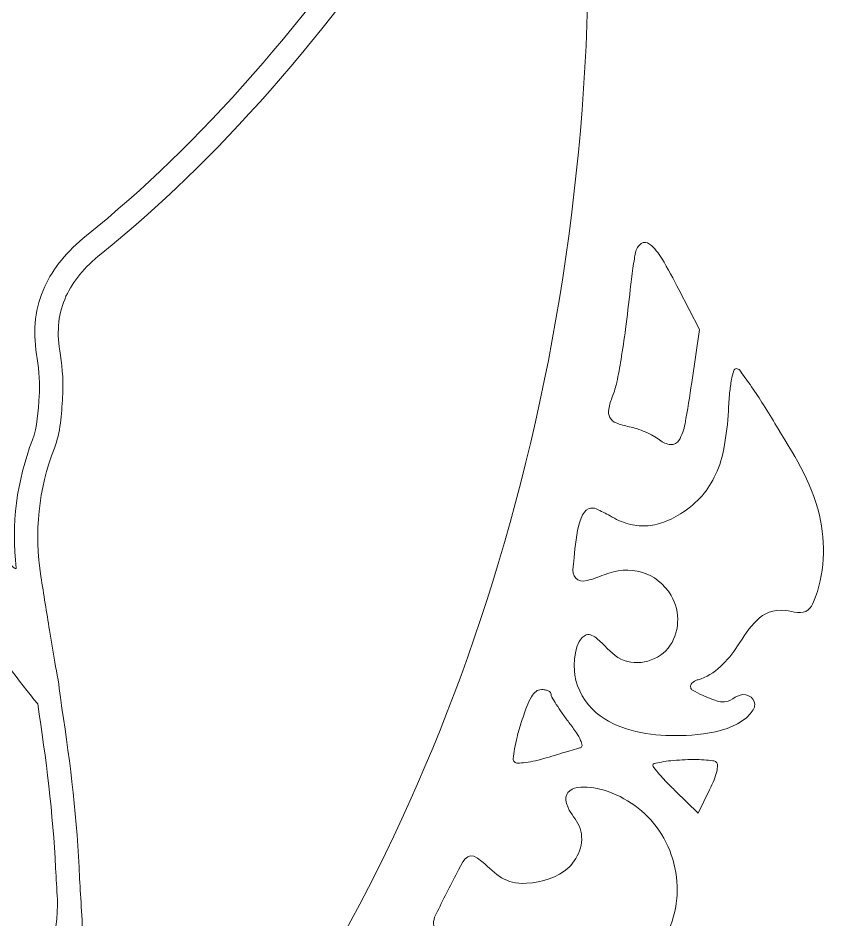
# Model space of a CAD drawing. Header units: millimetres. Extents: x 946 to 1411, y -1945 to 60.
# Drawn here: x 1267.4 to 1371, y -371.4 to -255.8 of the extents above; entities that cross this region are included whole.
import ezdxf

# ---------------------------------------------------------------- set-up
doc = ezdxf.new("R2010")
doc.units = ezdxf.units.MM
doc.header["$MEASUREMENT"] = 0
doc.layers.add('Layer 2', color=7, linetype='Continuous')

msp = doc.modelspace()

# ---------------------------------------------------------------- linework, layer by layer
at = {"layer": 'Layer 2', "lineweight": 0}
for points, knots in [([(1269.8, -298.95), (1270.02, -300.34), (1270.26, -302.15), (1270.16, -303.88), (1270.16, -303.88), (1270.14, -304.22), (1270.14, -304.22), (1270.02, -306.23), (1269.89, -308.31), (1269.28, -309.89), (1267.24, -315.18), (1266.54, -320.71), (1267.19, -326.35), (1267.16, -326.37), (1267.14, -326.39), (1267.12, -326.41), (1267.09, -326.39), (1267.07, -326.38), (1267.04, -326.37), (1266.73, -326.14), (1266.42, -325.89), (1266.13, -325.64), (1265.62, -325.21), (1265.13, -324.74), (1264.66, -324.26), (1263.71, -323.28), (1262.86, -322.22), (1262.05, -321.12), (1260.36, -318.81), (1258.88, -316.34), (1257.45, -313.86), (1254.7, -309.07), (1249.88, -298.04), (1249.66, -297.88), (1249.66, -297.88), (1249.66, -297.87), (1249.65, -297.87), (1249.08, -296.46), (1249.78, -307.7), (1251.37, -311.56), (1253.08, -315.73), (1254.83, -319.89), (1256.88, -323.9), (1260.5, -330.97), (1264.89, -337.61), (1269.94, -343.73), (1271.01, -350.7), (1271.91, -357.76), (1272.24, -364.78), (1272.31, -366.12), (1272.39, -367.47), (1272.47, -368.8), (1272.57, -370.47), (1272.04, -374.29), (1271.99, -374.83), (1271.8, -377.16), (1271.64, -380.18), (1269.35, -381.47), (1266.9, -382.86), (1265.2, -380.16), (1263.92, -378.42), (1261.24, -374.78), (1259.4, -370.59), (1257.96, -366.33), (1255.96, -360.45), (1254.73, -354.35), (1253.03, -348.39), (1252.22, -343.67), (1251.21, -338.8), (1250.01, -333.83), (1247.67, -324.16), (1246.56, -316.1), (1246.52, -308.48), (1246.5, -305.12), (1245.8, -301.83), (1244.37, -298.43), (1243.54, -296.45), (1243.19, -294.22), (1242.86, -292.07), (1242.82, -291.81), (1242.78, -291.56), (1242.74, -291.31), (1242.55, -290.13), (1242.48, -288.93), (1242.4, -287.76), (1242.35, -286.85), (1242.29, -285.9), (1242.18, -284.98), (1242.2, -285.01), (1242.22, -285.03), (1242.25, -285.06), (1242.97, -285.82), (1243.7, -286.58), (1244.42, -287.34), (1245.86, -288.84), (1247.29, -290.35), (1248.73, -291.85), (1250.05, -293.23), (1251.39, -294.6), (1252.87, -295.81), (1253.57, -296.4), (1254.32, -296.99), (1255.13, -297.47), (1256.74, -298.7), (1258.52, -299.83), (1260.5, -300.27), (1260.63, -300.33), (1260.75, -300.35), (1260.88, -300.34), (1261.23, -300.4), (1261.6, -300.44), (1261.97, -300.45), (1262.51, -300.47), (1262.82, -300), (1262.65, -299.5), (1262.1, -297.84), (1261.49, -296.18), (1260.84, -294.55), (1260.84, -294.53), (1260.84, -294.52), (1260.83, -294.51), (1260.73, -294.02), (1260.62, -293.53), (1260.49, -293.05), (1259.52, -289.64), (1258.51, -286.18), (1257.54, -282.83), (1255.38, -275.41), (1253.14, -267.74), (1251.16, -260.13), (1251.06, -259.73), (1250.96, -259.34), (1250.85, -258.94), (1250.69, -255.43), (1250.6, -251.92), (1250.5, -248.41), (1250.35, -243.23), (1250.16, -238.04), (1249.52, -232.88), (1249.33, -231.4), (1249.1, -229.92), (1248.83, -228.45), (1249.4, -230.26), (1249.86, -232.06), (1250.24, -233.86), (1251.08, -237.93), (1251.84, -241.97), (1252.73, -246.8), (1254.25, -255.11), (1255.92, -263.21), (1259.48, -270.94), (1259.47, -270.86), (1259.45, -270.78), (1259.44, -270.7), (1259.38, -270.27), (1259.31, -269.83), (1259.21, -269.4), (1258.92, -268.17), (1258.6, -266.92), (1258.28, -265.72), (1257.64, -263.22), (1256.97, -260.64), (1256.56, -258.06), (1254.64, -245.97), (1252.65, -232.78), (1250.49, -217.71), (1250.12, -215.12), (1249.53, -212.44), (1246.79, -210.72), (1245.68, -210.03), (1244.83, -208.67), (1244.21, -207.68), (1243.68, -206.82), (1243.17, -205.95), (1242.66, -205.08), (1242.67, -204.81), (1242.62, -204.52), (1242.51, -204.23), (1242.11, -203.13), (1241.63, -201.98), (1241.06, -200.87), (1242.8, -201.52), (1244.45, -202.15), (1246.08, -202.82), (1248.94, -204.88), (1251.37, -207.53), (1252, -211.73), (1252.29, -213.66), (1252.63, -215.62), (1252.95, -217.51), (1253.35, -219.8), (1253.75, -222.16), (1254.08, -224.5), (1254.66, -228.59), (1255.9, -232.41), (1257.77, -235.86), (1259.59, -239.24), (1262.07, -242.36), (1265.13, -245.15), (1265.45, -245.45), (1265.83, -245.69), (1266.32, -246), (1266.57, -246.16), (1266.84, -246.34), (1267.16, -246.55), (1267.19, -246.06), (1267.22, -245.63), (1267.25, -245.24), (1267.32, -244.43), (1267.37, -243.8), (1267.32, -243.16), (1267.09, -240.3), (1266.56, -237.44), (1262.9, -236.49), (1260.7, -235.91), (1259.32, -234.13), (1259.11, -231.58), (1258.55, -224.76), (1258.03, -217.97), (1257.55, -211.59), (1257.53, -211.33), (1257.58, -211.07), (1257.66, -210.71), (1257.7, -210.51), (1257.75, -210.28), (1257.8, -210), (1257.8, -210), (1257.81, -209.93), (1257.81, -209.93), (1257.81, -209.93), (1257.88, -209.96), (1257.88, -209.96), (1258.23, -210.17), (1258.56, -210.35), (1258.88, -210.53), (1259.54, -210.9), (1260.17, -211.25), (1260.74, -211.66), (1261.25, -212.03), (1261.74, -212.44), (1262.22, -212.83), (1262.95, -213.43), (1263.7, -214.05), (1264.51, -214.53), (1265.21, -214.94), (1266.49, -215.12), (1266.91, -214.76), (1267.51, -214.23), (1267.93, -212.92), (1267.72, -212.2), (1267.45, -211.28), (1266.61, -210.46), (1265.86, -209.74), (1265.86, -209.74), (1265.72, -209.6), (1265.72, -209.6), (1265.47, -209.36), (1265.12, -209.2), (1264.78, -209.04), (1264.33, -208.83), (1263.91, -208.63), (1263.7, -208.26), (1262.94, -206.91), (1262.29, -205.47), (1261.67, -204.08), (1261.44, -203.55), (1261.2, -203), (1260.95, -202.48), (1260.95, -202.48), (1260.94, -202.46), (1260.94, -202.46), (1260.94, -202.46), (1260.96, -202.44), (1260.96, -202.44), (1261.42, -201.68), (1261.94, -201.19), (1262.51, -200.86), (1263.16, -200.65), (1263.84, -200.46), (1264.55, -200.28), (1265.01, -200.23), (1265.48, -200.21), (1265.96, -200.2), (1266.51, -200.18), (1267.08, -200.16), (1267.65, -200.09), (1267.65, -200.09), (1267.7, -200.09), (1267.7, -200.09), (1267.7, -200.09), (1267.9, -201.85), (1267.9, -201.85), (1267.9, -201.85), (1269.87, -211.24), (1269.87, -211.24), (1271.37, -208.83), (1271.24, -206.17), (1271.09, -203.37), (1271.02, -201.92), (1270.94, -200.42), (1271.1, -198.92), (1271.1, -198.92), (1271.1, -198.87), (1271.1, -198.87), (1271.1, -198.87), (1271.15, -198.88), (1271.15, -198.88), (1271.15, -198.88), (1277.95, -199.2), (1277.95, -199.2), (1277.93, -199.98), (1278.01, -200.75), (1278.2, -201.51), (1278.21, -201.58), (1278.24, -201.64), (1278.27, -201.7), (1278.46, -203.46), (1278.8, -205.2), (1279.47, -206.87), (1279.8, -207.68), (1279.77, -201.58), (1280.57, -199.32), (1280.57, -199.32), (1280.6, -199.32), (1280.6, -199.32), (1280.6, -199.32), (1280.61, -199.35), (1280.61, -199.35), (1282.85, -203.31), (1286.71, -206.41), (1290.22, -207.06), (1291.94, -207.38), (1293.45, -207.08), (1294.58, -206.19), (1294.21, -206.06), (1293.88, -205.92), (1293.56, -205.79), (1292.85, -205.5), (1292.25, -205.25), (1291.62, -205.17), (1289.65, -204.91), (1288.81, -203.9), (1288.89, -201.9), (1288.92, -201.28), (1288.88, -200.66), (1288.82, -199.9), (1290.47, -202.2), (1292.81, -203.95), (1295.54, -204.78), (1296.16, -204.97), (1293.23, -198.42), (1293.61, -196.18), (1293.66, -195.84), (1293.74, -195.51), (1293.84, -195.19), (1294.08, -194.62), (1294.35, -194.06), (1294.65, -193.53), (1295.12, -192.71), (1295.67, -191.95), (1296.31, -191.28), (1296.59, -192.49), (1297.08, -193.65), (1297.79, -194.7), (1297.83, -194.9), (1297.93, -195.03), (1298.07, -195.11), (1298.07, -195.11), (1298.07, -195.11), (1298.07, -195.11), (1298.49, -195.67), (1299.36, -195.23), (1299.27, -194.58), (1298.95, -192.35), (1299.09, -190.07), (1299.65, -187.91), (1300, -187.65), (1300.35, -187.4), (1300.7, -187.15), (1300.71, -187.18), (1300.71, -187.21), (1300.72, -187.24), (1300.81, -189.66), (1301.37, -192.06), (1302.04, -194.43), (1302.66, -196.62), (1303.35, -198.8), (1303.8, -201.03), (1303.97, -201.88), (1305.27, -201.68), (1305.14, -200.81), (1303.94, -192.96), (1304.01, -184.93), (1305.33, -177.1), (1306.04, -175.24), (1306.72, -173.37), (1307.37, -171.54), (1307.37, -171.54), (1307.42, -171.41), (1307.42, -171.41), (1307.74, -170.5), (1308.07, -169.59), (1308.4, -168.68), (1308.92, -167.27), (1309.2, -166.88), (1309.33, -166.77), (1309.35, -166.77), (1309.39, -166.77), (1309.44, -166.77), (1309.49, -166.77), (1309.56, -166.77), (1309.63, -166.78), (1309.63, -166.78), (1312.16, -166.73), (1312.16, -166.73), (1313.77, -171.61), (1315.86, -176.31), (1318.44, -180.76), (1318.52, -180.9), (1318.64, -181.02), (1318.77, -181.09), (1318.84, -181.21), (1318.9, -181.34), (1318.97, -181.47), (1319.37, -182.23), (1317.9, -175.31), (1316.99, -172.43), (1315.96, -168.12), (1315.71, -163.64), (1316.28, -159.23), (1316.3, -159.12), (1316.33, -159), (1316.35, -158.88), (1316.83, -162.72), (1317.97, -166.52), (1319.42, -170.08), (1319.47, -170.24), (1319.52, -170.39), (1319.56, -170.55), (1321.38, -176.38), (1323.99, -181.96), (1327.27, -187.12), (1329.11, -190.01), (1335.26, -195.5), (1334.91, -194.84), (1334.22, -193.54), (1333.55, -192.24), (1332.88, -190.94), (1332.99, -190.78), (1331.87, -188.51), (1331.38, -187.6), (1329.31, -183.4), (1327.59, -179.03), (1326.31, -174.52), (1326.17, -174.03), (1326.04, -173.54), (1325.91, -173.04), (1325.07, -169.1), (1324.69, -165.05), (1324.93, -161.02), (1325.08, -158.56), (1325.44, -156.12), (1326.06, -153.73), (1326.12, -153.93), (1326.17, -154.12), (1326.2, -154.21), (1326.51, -155.1), (1326.8, -155.99), (1327.09, -156.89), (1327.32, -158.32), (1327.53, -159.76), (1327.7, -161.2), (1328.25, -166.16), (1329.9, -169.81), (1333.04, -173.03), (1334.85, -174.89), (1336.18, -177.31), (1337.46, -179.64), (1337.58, -179.86), (1337.7, -180.09), (1337.83, -180.31), (1338.3, -181.17), (1338.63, -182.14), (1338.95, -183.08), (1339.27, -184.04), (1339.61, -185.04), (1340.11, -185.92), (1341.02, -187.52), (1342.3, -189.17), (1343.9, -190.81), (1344.72, -191.65), (1345.81, -191.95), (1346.89, -191.66), (1346.58, -191.98), (1346.23, -192.29), (1345.84, -192.6), (1341.36, -196.1), (1337.69, -200.75), (1333.97, -207.7), (1332.58, -210.29), (1331.21, -212.94), (1329.89, -215.5), (1326.42, -222.24), (1322.83, -229.21), (1318.6, -235.46), (1304.29, -256.6), (1290.82, -271.94), (1276.19, -283.72), (1273.67, -285.75), (1271.92, -287.89), (1270.84, -290.25), (1269.64, -292.9), (1269.3, -295.75), (1269.8, -298.95)], [0, 0, 0, 0, 1, 1, 1, 2, 2, 2, 3, 3, 3, 4, 4, 4, 5, 5, 5, 6, 6, 6, 7, 7, 7, 8, 8, 8, 9, 9, 9, 10, 10, 10, 11, 11, 11, 12, 12, 12, 13, 13, 13, 14, 14, 14, 15, 15, 15, 16, 16, 16, 17, 17, 17, 18, 18, 18, 19, 19, 19, 20, 20, 20, 21, 21, 21, 22, 22, 22, 23, 23, 23, 24, 24, 24, 25, 25, 25, 26, 26, 26, 27, 27, 27, 28, 28, 28, 29, 29, 29, 30, 30, 30, 31, 31, 31, 32, 32, 32, 33, 33, 33, 34, 34, 34, 35, 35, 35, 36, 36, 36, 37, 37, 37, 38, 38, 38, 39, 39, 39, 40, 40, 40, 41, 41, 41, 42, 42, 42, 43, 43, 43, 44, 44, 44, 45, 45, 45, 46, 46, 46, 47, 47, 47, 48, 48, 48, 49, 49, 49, 50, 50, 50, 51, 51, 51, 52, 52, 52, 53, 53, 53, 54, 54, 54, 55, 55, 55, 56, 56, 56, 57, 57, 57, 58, 58, 58, 59, 59, 59, 60, 60, 60, 61, 61, 61, 62, 62, 62, 63, 63, 63, 64, 64, 64, 65, 65, 65, 66, 66, 66, 67, 67, 67, 68, 68, 68, 69, 69, 69, 70, 70, 70, 71, 71, 71, 72, 72, 72, 73, 73, 73, 74, 74, 74, 75, 75, 75, 76, 76, 76, 77, 77, 77, 78, 78, 78, 79, 79, 79, 80, 80, 80, 81, 81, 81, 82, 82, 82, 83, 83, 83, 84, 84, 84, 85, 85, 85, 86, 86, 86, 87, 87, 87, 88, 88, 88, 89, 89, 89, 90, 90, 90, 91, 91, 91, 92, 92, 92, 93, 93, 93, 94, 94, 94, 95, 95, 95, 96, 96, 96, 97, 97, 97, 98, 98, 98, 99, 99, 99, 100, 100, 100, 101, 101, 101, 102, 102, 102, 103, 103, 103, 104, 104, 104, 105, 105, 105, 106, 106, 106, 107, 107, 107, 108, 108, 108, 109, 109, 109, 110, 110, 110, 111, 111, 111, 112, 112, 112, 113, 113, 113, 114, 114, 114, 115, 115, 115, 116, 116, 116, 117, 117, 117, 118, 118, 118, 119, 119, 119, 120, 120, 120, 121, 121, 121, 122, 122, 122, 123, 123, 123, 124, 124, 124, 125, 125, 125, 126, 126, 126, 127, 127, 127, 128, 128, 128, 129, 129, 129, 130, 130, 130, 131, 131, 131, 132, 132, 132, 133, 133, 133, 134, 134, 134, 135, 135, 135, 136, 136, 136, 137, 137, 137, 138, 138, 138, 139, 139, 139, 140, 140, 140, 141, 141, 141, 142, 142, 142, 143, 143, 143, 144, 144, 144, 145, 145, 145, 146, 146, 146, 147, 147, 147, 148, 148, 148, 149, 149, 149, 150, 150, 150, 151, 151, 151, 152, 152, 152, 153, 153, 153, 154, 154, 154, 155, 155, 155, 156, 156, 156, 157, 157, 157, 158, 158, 158, 159, 159, 159, 160, 160, 160, 161, 161, 161, 162, 162, 162, 163, 163, 163, 164, 164, 164, 165, 165, 165, 166, 166, 166, 167, 167, 167, 168, 168, 168, 169, 169, 169, 170, 170, 170, 171, 171, 171, 171]), ([(1274.4, -397.39), (1275.49, -398.49), (1276.34, -400.33), (1276.58, -402.07), (1277.2, -406.66), (1277.72, -411.23), (1278.18, -415.68), (1278.16, -415.7), (1278.13, -415.72), (1278.11, -415.75), (1277.65, -411.27), (1277.13, -406.68), (1276.5, -402.07), (1276.26, -400.33), (1275.41, -398.49), (1274.33, -397.39), (1271.67, -394.68), (1271.21, -391.69), (1272.88, -387.96), (1273.03, -387.64), (1273.18, -387.31), (1273.33, -387), (1273.78, -386.03), (1274.26, -385.02), (1274.54, -383.98), (1274.61, -383.73), (1274.68, -383.48), (1274.75, -383.23), (1275.26, -381.38), (1275.79, -379.47), (1275.8, -377.57), (1275.82, -374.59), (1275.64, -371.55), (1275.46, -368.62), (1275.38, -367.31), (1275.3, -365.96), (1275.24, -364.64), (1274.9, -357.36), (1273.95, -350.08), (1272.85, -342.92), (1272.69, -341.39), (1272.44, -339.87), (1272.13, -338.37), (1271.91, -336.99), (1271.69, -335.63), (1271.46, -334.27), (1271.09, -332.02), (1270.71, -329.69), (1270.35, -327.4), (1269.46, -321.76), (1270.04, -316.24), (1272.08, -310.97), (1272.86, -308.95), (1273, -306.64), (1273.13, -304.4), (1273.13, -304.4), (1273.15, -304.06), (1273.15, -304.06), (1273.27, -302.05), (1273.01, -300.02), (1272.77, -298.48), (1272.35, -295.88), (1272.62, -293.59), (1273.57, -291.5), (1274.45, -289.57), (1275.92, -287.79), (1278.08, -286.05), (1292.94, -274.08), (1306.61, -258.54), (1321.08, -237.14), (1325.41, -230.74), (1329.05, -223.69), (1332.56, -216.87), (1333.88, -214.32), (1335.24, -211.68), (1336.61, -209.11), (1337.07, -208.26), (1337.53, -207.44), (1337.99, -206.66), (1339.46, -217.65), (1340.31, -228.82), (1340.51, -240.14), (1341.03, -269.71), (1337.16, -298.46), (1329.01, -325.61), (1321.14, -351.81), (1309.64, -375.41), (1294.82, -395.75), (1289.59, -402.93), (1284.04, -409.58), (1278.19, -415.67), (1277.72, -411.2), (1277.2, -406.61), (1276.58, -402), (1276.34, -400.26), (1275.49, -398.42), (1274.4, -397.32), (1272.76, -395.64), (1271.95, -393.86), (1271.98, -391.85), (1271.93, -393.89), (1272.74, -395.7), (1274.4, -397.39)], [0, 0, 0, 0, 1, 1, 1, 2, 2, 2, 3, 3, 3, 4, 4, 4, 5, 5, 5, 6, 6, 6, 7, 7, 7, 8, 8, 8, 9, 9, 9, 10, 10, 10, 11, 11, 11, 12, 12, 12, 13, 13, 13, 14, 14, 14, 15, 15, 15, 16, 16, 16, 17, 17, 17, 18, 18, 18, 19, 19, 19, 20, 20, 20, 21, 21, 21, 22, 22, 22, 23, 23, 23, 24, 24, 24, 25, 25, 25, 26, 26, 26, 27, 27, 27, 28, 28, 28, 29, 29, 29, 30, 30, 30, 31, 31, 31, 32, 32, 32, 33, 33, 33, 34, 34, 34, 34]), ([(1352.14, -290.65), (1352.14, -290.65), (1354.77, -295.75), (1354.77, -295.75), (1354.77, -295.75), (1353.77, -302.56), (1353.77, -302.56), (1353.52, -304.32), (1353.23, -306.08), (1352.91, -307.83), (1352.77, -308.58), (1352.51, -309.3), (1352.14, -309.96), (1351.93, -310.33), (1351.52, -310.54), (1351.1, -310.5), (1350.56, -310.45), (1350.06, -310.24), (1349.64, -309.91), (1349.39, -309.72), (1349.13, -309.54), (1348.85, -309.39), (1348.52, -309.2), (1348.17, -309.04), (1347.82, -308.88), (1347.46, -308.73), (1347.1, -308.58), (1346.73, -308.46), (1346.41, -308.35), (1346.08, -308.27), (1345.74, -308.21), (1345.18, -308.1), (1344.62, -307.94), (1344.09, -307.73), (1343.75, -307.6), (1343.47, -307.35), (1343.29, -307.03), (1343.12, -306.71), (1343.06, -306.33), (1343.13, -305.98), (1343.24, -305.4), (1343.41, -304.84), (1343.62, -304.3), (1343.85, -303.72), (1344.03, -303.13), (1344.16, -302.52), (1344.37, -301.55), (1344.55, -300.58), (1344.71, -299.6), (1344.93, -298.31), (1345.12, -297.01), (1345.29, -295.71), (1345.5, -294.03), (1345.71, -292.34), (1345.89, -290.65), (1345.95, -290.19), (1346, -289.74), (1346.06, -289.29), (1346.11, -288.83), (1346.18, -288.37), (1346.24, -287.91), (1346.3, -287.5), (1346.36, -287.1), (1346.42, -286.69), (1346.46, -286.43), (1346.51, -286.17), (1346.56, -285.91), (1346.66, -285.45), (1346.92, -285.03), (1347.31, -284.75), (1347.63, -284.52), (1348.07, -284.54), (1348.37, -284.8), (1348.99, -285.32), (1349.52, -285.95), (1349.93, -286.65), (1350.71, -287.96), (1351.45, -289.29), (1352.14, -290.65)], [0, 0, 0, 0, 1, 1, 1, 2, 2, 2, 3, 3, 3, 4, 4, 4, 5, 5, 5, 6, 6, 6, 7, 7, 7, 8, 8, 8, 9, 9, 9, 10, 10, 10, 11, 11, 11, 12, 12, 12, 13, 13, 13, 14, 14, 14, 15, 15, 15, 16, 16, 16, 17, 17, 17, 18, 18, 18, 19, 19, 19, 20, 20, 20, 21, 21, 21, 22, 22, 22, 23, 23, 23, 24, 24, 24, 25, 25, 25, 26, 26, 26, 26]), ([(1356.84, -314.33), (1357.35, -313.2), (1357.72, -312.02), (1357.93, -310.8), (1358.21, -309.27), (1358.39, -307.73), (1358.47, -306.18), (1358.51, -305.41), (1358.56, -304.64), (1358.63, -303.87), (1358.69, -303.31), (1358.77, -302.74), (1358.87, -302.18), (1358.95, -301.79), (1359.04, -301.4), (1359.16, -301.01), (1359.2, -300.87), (1359.34, -300.76), (1359.49, -300.76), (1359.66, -300.76), (1359.82, -300.84), (1359.92, -300.98), (1360.37, -301.59), (1360.81, -302.2), (1361.25, -302.82), (1361.77, -303.57), (1362.28, -304.32), (1362.77, -305.09), (1363.34, -305.98), (1363.89, -306.88), (1364.44, -307.78), (1366.7, -311.57), (1369.12, -315.17), (1370.13, -319.54), (1370.98, -323.19), (1370.86, -327.18), (1369.38, -330.66), (1369.22, -331.04), (1369.03, -331.44), (1368.7, -331.69), (1367.91, -332.3), (1366.8, -331.89), (1365.82, -331.76), (1362.61, -331.34), (1361.17, -334.04), (1359.66, -336.3), (1358.4, -338.17), (1356.74, -340.04), (1354.58, -340.63), (1354.46, -340.66), (1354.34, -340.71), (1354.23, -340.77), (1354.12, -340.83), (1354.01, -340.9), (1353.92, -340.97), (1353.83, -341.04), (1353.76, -341.13), (1353.7, -341.22), (1353.63, -341.34), (1353.6, -341.49), (1353.64, -341.63), (1353.67, -341.78), (1353.76, -341.9), (1353.89, -341.97), (1354.69, -342.45), (1355.61, -342.82), (1356.48, -343.18), (1357.1, -343.43), (1357.82, -343.59), (1358.45, -343.37), (1358.88, -343.22), (1359.23, -342.92), (1359.62, -342.72), (1360.5, -342.27), (1361.85, -342.69), (1361.85, -343.82), (1361.85, -344.05), (1361.79, -344.28), (1361.66, -344.48), (1359.78, -347.51), (1354.19, -347.84), (1351.07, -347.78), (1347.68, -347.71), (1344.12, -347.05), (1341.54, -344.86), (1340.1, -343.65), (1339.09, -341.89), (1338.79, -340.04), (1338.58, -338.8), (1338.72, -335.38), (1340.25, -334.89), (1340.74, -334.73), (1341.26, -335.04), (1341.66, -335.38), (1342.57, -336.15), (1343.3, -337.14), (1344.31, -337.77), (1346.33, -339.04), (1349.24, -338.42), (1350.75, -336.58), (1352.26, -334.73), (1352.35, -331.92), (1351.15, -329.86), (1349.32, -326.75), (1345.72, -325.85), (1342.53, -327.18), (1341.83, -327.48), (1341.1, -327.73), (1340.36, -327.93), (1339.03, -328.29), (1338.4, -327.34), (1338.56, -326.14), (1338.77, -324.63), (1338.95, -319.35), (1340.54, -318.73), (1340.86, -318.6), (1341.22, -318.61), (1341.54, -318.74), (1342.14, -319.01), (1342.74, -319.31), (1343.31, -319.64), (1344.04, -320.07), (1344.81, -320.41), (1345.63, -320.65), (1346.36, -320.87), (1347.12, -320.96), (1347.89, -320.92), (1348.67, -320.89), (1349.45, -320.73), (1350.18, -320.44), (1351.03, -320.12), (1351.84, -319.7), (1352.6, -319.21), (1353.53, -318.61), (1354.37, -317.88), (1355.1, -317.05), (1355.81, -316.23), (1356.4, -315.32), (1356.84, -314.33)], [0, 0, 0, 0, 1, 1, 1, 2, 2, 2, 3, 3, 3, 4, 4, 4, 5, 5, 5, 6, 6, 6, 7, 7, 7, 8, 8, 8, 9, 9, 9, 10, 10, 10, 11, 11, 11, 12, 12, 12, 13, 13, 13, 14, 14, 14, 15, 15, 15, 16, 16, 16, 17, 17, 17, 18, 18, 18, 19, 19, 19, 20, 20, 20, 21, 21, 21, 22, 22, 22, 23, 23, 23, 24, 24, 24, 25, 25, 25, 26, 26, 26, 27, 27, 27, 28, 28, 28, 29, 29, 29, 30, 30, 30, 31, 31, 31, 32, 32, 32, 33, 33, 33, 34, 34, 34, 35, 35, 35, 36, 36, 36, 37, 37, 37, 38, 38, 38, 39, 39, 39, 40, 40, 40, 41, 41, 41, 42, 42, 42, 43, 43, 43, 44, 44, 44, 45, 45, 45, 46, 46, 46, 46]), ([(1338.03, -346.1), (1338.36, -346.53), (1338.68, -346.98), (1338.99, -347.43), (1339.2, -347.73), (1339.38, -348.06), (1339.53, -348.4), (1339.63, -348.6), (1339.68, -348.82), (1339.71, -349.04), (1339.72, -349.18), (1339.63, -349.3), (1339.5, -349.34), (1339.33, -349.39), (1339.17, -349.44), (1339, -349.49), (1338.62, -349.6), (1338.25, -349.71), (1337.88, -349.82), (1337.44, -349.95), (1336.99, -350.08), (1336.55, -350.22), (1336.08, -350.36), (1335.61, -350.5), (1335.13, -350.64), (1334.67, -350.78), (1334.21, -350.9), (1333.74, -351.01), (1333.32, -351.11), (1332.9, -351.18), (1332.47, -351.24), (1332.13, -351.28), (1331.79, -351.31), (1331.45, -351.32), (1331.3, -351.33), (1331.15, -351.27), (1331.05, -351.17), (1330.94, -351.06), (1330.88, -350.9), (1330.9, -350.75), (1330.94, -350.33), (1331, -349.92), (1331.07, -349.5), (1331.16, -348.99), (1331.27, -348.48), (1331.39, -347.97), (1331.54, -347.4), (1331.7, -346.82), (1331.88, -346.26), (1332.11, -345.52), (1332.36, -344.79), (1332.62, -344.07), (1332.78, -343.63), (1332.98, -343.21), (1333.22, -342.81), (1333.38, -342.55), (1333.58, -342.32), (1333.82, -342.13), (1334.01, -341.97), (1334.25, -341.89), (1334.5, -341.89), (1334.66, -341.89), (1334.82, -341.9), (1334.97, -341.93), (1335.11, -341.96), (1335.25, -342), (1335.37, -342.07), (1335.48, -342.12), (1335.57, -342.18), (1335.65, -342.26), (1335.71, -342.32), (1335.74, -342.41), (1335.74, -342.49), (1335.74, -342.62), (1335.78, -342.75), (1335.84, -342.86), (1336.03, -343.18), (1336.22, -343.49), (1336.41, -343.8), (1336.65, -344.17), (1336.9, -344.54), (1337.16, -344.9), (1337.44, -345.31), (1337.73, -345.71), (1338.03, -346.1)], [0, 0, 0, 0, 1, 1, 1, 2, 2, 2, 3, 3, 3, 4, 4, 4, 5, 5, 5, 6, 6, 6, 7, 7, 7, 8, 8, 8, 9, 9, 9, 10, 10, 10, 11, 11, 11, 12, 12, 12, 13, 13, 13, 14, 14, 14, 15, 15, 15, 16, 16, 16, 17, 17, 17, 18, 18, 18, 19, 19, 19, 20, 20, 20, 21, 21, 21, 22, 22, 22, 23, 23, 23, 24, 24, 24, 25, 25, 25, 26, 26, 26, 27, 27, 27, 28, 28, 28, 28]), ([(1356.97, -352.38), (1356.88, -352.74), (1356.77, -353.1), (1356.63, -353.44), (1356.46, -353.88), (1356.27, -354.3), (1356.07, -354.72), (1356.07, -354.72), (1354.59, -357.75), (1354.59, -357.75), (1354.59, -357.75), (1351.7, -354.91), (1351.7, -354.91), (1351.32, -354.54), (1350.95, -354.16), (1350.58, -353.78), (1350.26, -353.45), (1349.95, -353.1), (1349.65, -352.76), (1349.4, -352.47), (1349.15, -352.17), (1348.9, -351.87), (1348.83, -351.79), (1348.8, -351.69), (1348.8, -351.58), (1348.8, -351.48), (1348.86, -351.4), (1348.95, -351.38), (1349.27, -351.3), (1349.58, -351.24), (1349.9, -351.18), (1350.3, -351.11), (1350.71, -351.05), (1351.11, -351.01), (1351.59, -350.96), (1352.07, -350.92), (1352.55, -350.9), (1353.04, -350.87), (1353.54, -350.86), (1354.03, -350.86), (1354.48, -350.86), (1354.93, -350.87), (1355.38, -350.9), (1355.75, -350.93), (1356.12, -350.96), (1356.49, -351.01), (1356.65, -351.03), (1356.8, -351.09), (1356.92, -351.19), (1357.04, -351.28), (1357.1, -351.43), (1357.09, -351.57), (1357.07, -351.84), (1357.03, -352.11), (1356.97, -352.38)], [0, 0, 0, 0, 1, 1, 1, 2, 2, 2, 3, 3, 3, 4, 4, 4, 5, 5, 5, 6, 6, 6, 7, 7, 7, 8, 8, 8, 9, 9, 9, 10, 10, 10, 11, 11, 11, 12, 12, 12, 13, 13, 13, 14, 14, 14, 15, 15, 15, 16, 16, 16, 17, 17, 17, 18, 18, 18, 18]), ([(1351.89, -368.25), (1351.87, -368.73), (1351.81, -369.2), (1351.73, -369.67), (1351.15, -373.13), (1349.23, -376.14), (1347.06, -378.83), (1344.9, -381.53), (1342.57, -384.47), (1339.77, -386.53), (1338.87, -387.18), (1337.91, -387.75), (1336.9, -388.22), (1335.88, -388.69), (1334.82, -389.07), (1333.73, -389.34), (1332.69, -389.61), (1331.62, -389.76), (1330.55, -389.81), (1329.58, -389.86), (1328.6, -389.77), (1327.65, -389.56), (1326.31, -389.26), (1325.01, -388.79), (1323.77, -388.18), (1322.79, -387.69), (1321.94, -386.98), (1321.28, -386.1), (1320.92, -385.61), (1320.96, -384.93), (1321.38, -384.49), (1322.43, -383.37), (1323.77, -383.9), (1325.06, -383.49), (1326.49, -383.02), (1327.58, -381.71), (1328.41, -380.52), (1328.7, -380.1), (1329, -379.65), (1329.07, -379.13), (1329.17, -378.47), (1328.87, -377.82), (1328.58, -377.21), (1327.74, -375.46), (1326.6, -373.47), (1324.68, -373.23), (1323.98, -373.14), (1323.28, -373.31), (1322.58, -373.3), (1321.88, -373.29), (1321.1, -373.03), (1320.81, -372.39), (1320.49, -371.73), (1320.83, -370.95), (1321.17, -370.3), (1322.07, -368.53), (1322.97, -366.76), (1323.87, -364.99), (1324.65, -363.46), (1325.25, -362.47), (1326.89, -363.91), (1328.81, -365.58), (1329.78, -366.87), (1332.61, -366.71), (1334.57, -366.6), (1336.57, -366.03), (1338, -364.69), (1339.43, -363.35), (1340.14, -361.13), (1339.33, -359.35), (1338.95, -358.52), (1338.29, -357.85), (1337.92, -357.02), (1336.62, -354.09), (1340.11, -354.14), (1342.01, -354.64), (1344.85, -355.39), (1347.45, -357.1), (1349.23, -359.45), (1351.12, -361.95), (1352.07, -365.13), (1351.89, -368.25)], [0, 0, 0, 0, 1, 1, 1, 2, 2, 2, 3, 3, 3, 4, 4, 4, 5, 5, 5, 6, 6, 6, 7, 7, 7, 8, 8, 8, 9, 9, 9, 10, 10, 10, 11, 11, 11, 12, 12, 12, 13, 13, 13, 14, 14, 14, 15, 15, 15, 16, 16, 16, 17, 17, 17, 18, 18, 18, 19, 19, 19, 20, 20, 20, 21, 21, 21, 22, 22, 22, 23, 23, 23, 24, 24, 24, 25, 25, 25, 26, 26, 26, 27, 27, 27, 27])]:
    msp.add_open_spline(points, degree=3, knots=knots, dxfattribs=at)

doc.saveas('drawing.dxf')
